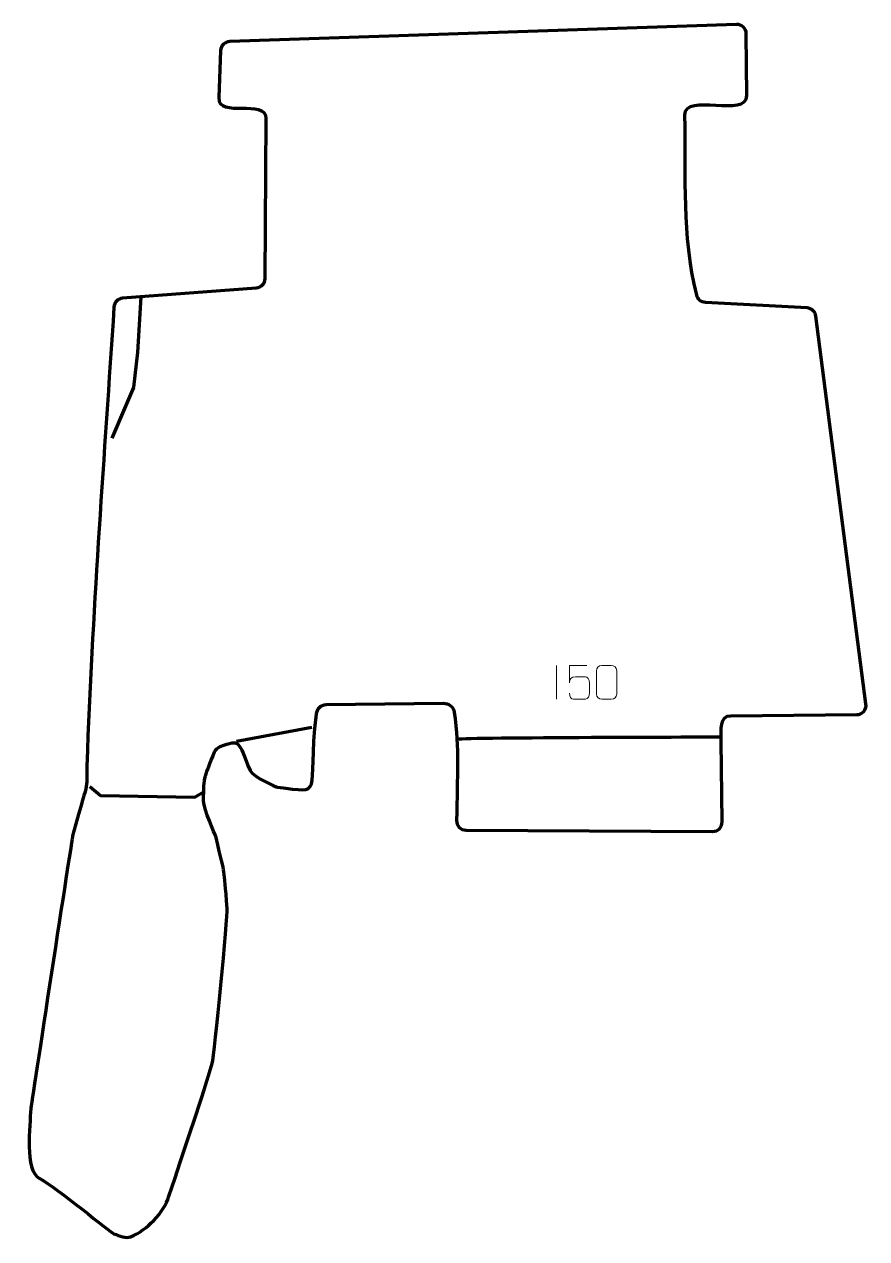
# Model space of a CAD drawing. Header units: millimetres. Extents: x -1920 to -1296, y -32 to 867.
import ezdxf

# ---------------------------------------------------------------- set-up
doc = ezdxf.new("R2010")
doc.units = ezdxf.units.MM
doc.header["$MEASUREMENT"] = 0
doc.layers.add('layer 1', color=7, linetype='Continuous')
doc.layers.add('layer 2', color=7, linetype='Continuous')

msp = doc.modelspace()

# ---------------------------------------------------------------- linework, layer by layer
at = {"layer": 'layer 1', "color": 230, "lineweight": 200}
msp.add_open_spline([(-1768.145, 854.0853), (-1768.145, 854.0853), (-1392.7947, 866.7468), (-1392.7947, 866.7468), (-1392.7947, 866.7468), (-1388.835, 866.8804), (-1385.587, 863.7624), (-1385.5589, 859.8005), (-1385.5589, 859.8005), (-1385.5589, 859.8005), (-1385.2359, 814.2521), (-1385.2359, 814.2521), (-1385.2359, 814.2521), (-1385.1152, 797.2226), (-1431.2996, 816.7741), (-1430.992, 799.6364), (-1430.992, 799.6364), (-1430.1444, 752.4196), (-1433.2655, 711.877), (-1422.2835, 666.2153), (-1422.2835, 666.2153), (-1421.5483, 663.1585), (-1418.9938, 661.0316), (-1415.8544, 660.8623), (-1415.8544, 660.8623), (-1415.8544, 660.8623), (-1340.5227, 656.8004), (-1340.5227, 656.8004), (-1340.5227, 656.8004), (-1337.1196, 656.6169), (-1334.3938, 654.087), (-1333.9573, 650.707), (-1333.9573, 650.707), (-1333.9573, 650.707), (-1296.8735, 363.5386), (-1296.8735, 363.5386), (-1296.8735, 363.5386), (-1296.3328, 359.352), (-1299.5363, 355.6775), (-1303.7575, 355.6423), (-1303.7575, 355.6423), (-1303.7575, 355.6423), (-1396.9338, 354.8652), (-1396.9338, 354.8652), (-1396.9338, 354.8652), (-1405.3284, 354.7952), (-1404.1735, 344.6342), (-1404.0752, 335.9778), (-1404.0752, 335.9778), (-1404.0752, 335.9778), (-1403.4139, 276.1991), (-1403.4139, 276.1991), (-1403.4139, 276.1991), (-1403.3703, 272.2654), (-1406.5172, 269.1005), (-1410.4511, 269.1217), (-1410.4511, 269.1217), (-1410.4511, 269.1217), (-1593.1488, 270.1038), (-1593.1488, 270.1038), (-1593.1488, 270.1038), (-1597.0469, 270.1248), (-1600.145, 273.267), (-1600.1109, 277.165), (-1600.1109, 277.165), (-1599.8123, 311.304), (-1597.9298, 329.543), (-1601.8055, 357.5704), (-1601.8055, 357.5704), (-1602.3691, 361.6461), (-1606.4891, 364.1391), (-1609.7656, 364.102), (-1609.7656, 364.102), (-1609.7656, 364.102), (-1696.8031, 363.1152), (-1696.8031, 363.1152), (-1696.8031, 363.1152), (-1700.6704, 363.0714), (-1703.5913, 359.8431), (-1704.0186, 356.119), (-1704.0186, 356.119), (-1711.0803, 294.5776), (-1697.1513, 297.6961), (-1732.8168, 301.9423), (-1732.8168, 301.9423), (-1733.3101, 302.001), (-1750.9699, 309.4007), (-1753.0038, 314.167), (-1753.0038, 314.167), (-1762.4658, 336.3405), (-1760.0488, 337.6373), (-1775.2746, 331.9766), (-1775.2746, 331.9766), (-1777.2026, 331.2598), (-1778.5872, 329.9037), (-1779.3441, 327.9911), (-1779.3441, 327.9911), (-1786.7277, 309.333), (-1787.51, 311.1415), (-1787.51, 291.641), (-1787.51, 291.641), (-1787.51, 285.2149), (-1779.1141, 268.1925), (-1778.2852, 264.6401), (-1778.2852, 264.6401), (-1770.7622, 232.3986), (-1773.0272, 245.8413), (-1769.9955, 212.0068), (-1769.9955, 212.0068), (-1769.6026, 207.6217), (-1779.3738, 103.1533), (-1781.1327, 97.3411), (-1781.1327, 97.3411), (-1792.074, 61.1856), (-1801.5946, 34.2704), (-1813.2302, -1.002), (-1813.2302, -1.002), (-1817.3838, -13.5936), (-1829.2357, -26.0045), (-1841.706, -31.0707), (-1841.706, -31.0707), (-1845.12, -32.4577), (-1849.5344, -30.303), (-1854.0821, -28.8916), (-1854.0821, -28.8916), (-1855.9266, -28.3192), (-1896.4695, 5.4731), (-1909.1083, 12.1139), (-1909.1083, 12.1139), (-1920.359, 18.0255), (-1915.991, 51.5344), (-1915.5823, 63.6691), (-1915.5823, 63.6691), (-1915.5574, 64.4091), (-1884.8864, 264.7734), (-1884.5621, 265.9707), (-1884.5621, 265.9707), (-1870.5438, 317.7225), (-1875.2234, 290.2735), (-1873.6528, 329.6535), (-1873.6528, 329.6535), (-1869.2431, 440.2148), (-1861.1958, 546.7865), (-1853.9472, 657.4625), (-1853.9472, 657.4625), (-1853.7179, 660.9636), (-1850.9915, 663.7187), (-1847.493, 663.9848), (-1847.493, 663.9848), (-1847.493, 663.9848), (-1748.641, 671.502), (-1748.641, 671.502), (-1748.641, 671.502), (-1744.9981, 671.779), (-1742.1955, 674.7836), (-1742.172, 678.4369), (-1742.172, 678.4369), (-1742.172, 678.4369), (-1741.4095, 797.0141), (-1741.4095, 797.0141), (-1741.4095, 797.0141), (-1741.3106, 812.3787), (-1776.8414, 796.9786), (-1776.2403, 812.6088), (-1776.2403, 812.6088), (-1776.2403, 812.6088), (-1774.9039, 847.3582), (-1774.9039, 847.3582), (-1774.9039, 847.3582), (-1774.7626, 851.0339), (-1771.8213, 853.9613), (-1768.145, 854.0853)], degree=3, knots=[0, 0, 0, 0, 0.02272727, 0.02272727, 0.02272727, 0.02272727, 0.04545455, 0.04545455, 0.04545455, 0.04545455, 0.06818182, 0.06818182, 0.06818182, 0.06818182, 0.09090909, 0.09090909, 0.09090909, 0.09090909, 0.11363636, 0.11363636, 0.11363636, 0.11363636, 0.13636364, 0.13636364, 0.13636364, 0.13636364, 0.15909091, 0.15909091, 0.15909091, 0.15909091, 0.18181818, 0.18181818, 0.18181818, 0.18181818, 0.20454545, 0.20454545, 0.20454545, 0.20454545, 0.22727273, 0.22727273, 0.22727273, 0.22727273, 0.25, 0.25, 0.25, 0.25, 0.27272727, 0.27272727, 0.27272727, 0.27272727, 0.29545455, 0.29545455, 0.29545455, 0.29545455, 0.31818182, 0.31818182, 0.31818182, 0.31818182, 0.34090909, 0.34090909, 0.34090909, 0.34090909, 0.36363636, 0.36363636, 0.36363636, 0.36363636, 0.38636364, 0.38636364, 0.38636364, 0.38636364, 0.40909091, 0.40909091, 0.40909091, 0.40909091, 0.43181818, 0.43181818, 0.43181818, 0.43181818, 0.45454545, 0.45454545, 0.45454545, 0.45454545, 0.47727273, 0.47727273, 0.47727273, 0.47727273, 0.5, 0.5, 0.5, 0.5, 0.52272727, 0.52272727, 0.52272727, 0.52272727, 0.54545455, 0.54545455, 0.54545455, 0.54545455, 0.56818182, 0.56818182, 0.56818182, 0.56818182, 0.59090909, 0.59090909, 0.59090909, 0.59090909, 0.61363636, 0.61363636, 0.61363636, 0.61363636, 0.63636364, 0.63636364, 0.63636364, 0.63636364, 0.65909091, 0.65909091, 0.65909091, 0.65909091, 0.68181818, 0.68181818, 0.68181818, 0.68181818, 0.70454545, 0.70454545, 0.70454545, 0.70454545, 0.72727273, 0.72727273, 0.72727273, 0.72727273, 0.75, 0.75, 0.75, 0.75, 0.77272727, 0.77272727, 0.77272727, 0.77272727, 0.79545455, 0.79545455, 0.79545455, 0.79545455, 0.81818182, 0.81818182, 0.81818182, 0.81818182, 0.84090909, 0.84090909, 0.84090909, 0.84090909, 0.86363636, 0.86363636, 0.86363636, 0.86363636, 0.88636364, 0.88636364, 0.88636364, 0.88636364, 0.90909091, 0.90909091, 0.90909091, 0.90909091, 0.93181818, 0.93181818, 0.93181818, 0.93181818, 0.95454545, 0.95454545, 0.95454545, 0.95454545, 1, 1, 1, 1], dxfattribs=at)
at = {"layer": 'layer 1', "color": 250, "lineweight": 9}
msp.add_open_spline([(-1526.0501, 392.0161), (-1526.0501, 392.0161), (-1526.0501, 367.042), (-1526.0501, 367.042)], degree=3, dxfattribs=at)
for points, knots in [([(-1503.656, 391.9838), (-1503.656, 391.9838), (-1516.5077, 391.9838), (-1516.5077, 391.9838), (-1516.5077, 391.9838), (-1516.5074, 387.7532), (-1516.5074, 383.5223), (-1516.5077, 379.2911), (-1516.5077, 379.2911), (-1516.508, 382.6012), (-1514.877, 383.673), (-1512.065, 383.7335), (-1512.065, 383.7335), (-1509.6254, 383.7338), (-1507.1859, 383.7338), (-1504.7467, 383.7335), (-1504.7467, 383.7335), (-1503.0969, 383.7403), (-1501.622, 381.3598), (-1501.5935, 379.2911), (-1501.5935, 379.2911), (-1501.5938, 376.7038), (-1501.5938, 374.1162), (-1501.5935, 371.5285), (-1501.5935, 371.5285), (-1501.5473, 369.5691), (-1503.0467, 367.1328), (-1504.6726, 367.0743), (-1504.6726, 367.0743), (-1506.6291, 367.0746), (-1511.5241, 367.0746), (-1513.4811, 367.0743), (-1513.4811, 367.0743), (-1515.3266, 367.0655), (-1516.4337, 369.0303), (-1516.4545, 371.5814)], [0, 0, 0, 0, 0.1, 0.1, 0.1, 0.1, 0.2, 0.2, 0.2, 0.2, 0.3, 0.3, 0.3, 0.3, 0.4, 0.4, 0.4, 0.4, 0.5, 0.5, 0.5, 0.5, 0.6, 0.6, 0.6, 0.6, 0.7, 0.7, 0.7, 0.7, 0.8, 0.8, 0.8, 0.8, 1, 1, 1, 1]), ([(-1492.6308, 392.0283), (-1490.2647, 392.0283), (-1487.8982, 392.0283), (-1485.5317, 392.0283), (-1485.5317, 392.0283), (-1483.5512, 392.0639), (-1481.5252, 390.5696), (-1481.4981, 388.1275), (-1481.4981, 388.1275), (-1481.4985, 382.3701), (-1481.4985, 376.6123), (-1481.4981, 370.8541), (-1481.4981, 370.8541), (-1481.6402, 368.5265), (-1483.3466, 367.0442), (-1485.5317, 367.0334), (-1485.5317, 367.0334), (-1487.9041, 367.0338), (-1490.2765, 367.0338), (-1492.6485, 367.0334), (-1492.6485, 367.0334), (-1494.607, 366.9278), (-1496.6134, 368.8157), (-1496.602, 370.8367), (-1496.602, 370.8367), (-1496.6016, 376.6173), (-1496.6016, 382.3976), (-1496.602, 388.1774), (-1496.602, 388.1774), (-1496.5977, 390.3194), (-1494.8206, 392.0419), (-1492.6308, 392.0283)], [0, 0, 0, 0, 0.11111111, 0.11111111, 0.11111111, 0.11111111, 0.22222222, 0.22222222, 0.22222222, 0.22222222, 0.33333333, 0.33333333, 0.33333333, 0.33333333, 0.44444444, 0.44444444, 0.44444444, 0.44444444, 0.55555556, 0.55555556, 0.55555556, 0.55555556, 0.66666667, 0.66666667, 0.66666667, 0.66666667, 0.77777778, 0.77777778, 0.77777778, 0.77777778, 1, 1, 1, 1])]:
    msp.add_open_spline(points, degree=3, knots=knots, dxfattribs=at)
at = {"layer": 'layer 2', "color": 142, "lineweight": 200}
for points, knots in [([(-1834.059, 665.0064), (-1834.059, 665.0064), (-1836.462, 623.8338), (-1836.462, 623.8338), (-1836.462, 623.8338), (-1836.462, 623.8338), (-1839.4253, 598.0104), (-1839.4253, 598.0104), (-1839.4253, 598.0104), (-1839.4253, 598.0104), (-1846.1987, 582.3471), (-1846.1987, 582.3471), (-1846.1987, 582.3471), (-1846.1987, 582.3471), (-1855.512, 560.3338), (-1855.512, 560.3338)], [0, 0, 0, 0, 0.2, 0.2, 0.2, 0.2, 0.4, 0.4, 0.4, 0.4, 0.6, 0.6, 0.6, 0.6, 1, 1, 1, 1]), ([(-1871.8366, 302.5497), (-1871.8366, 302.5497), (-1863.7933, 295.7763), (-1863.7933, 295.7763), (-1863.7933, 295.7763), (-1863.7933, 295.7763), (-1793.9431, 294.5063), (-1793.9431, 294.5063), (-1793.9431, 294.5063), (-1793.9431, 294.5063), (-1787.4523, 298.5062), (-1787.4523, 298.5062)], [0, 0, 0, 0, 0.25, 0.25, 0.25, 0.25, 0.5, 0.5, 0.5, 0.5, 1, 1, 1, 1])]:
    msp.add_open_spline(points, degree=3, knots=knots, dxfattribs=at)
for points in [[(-1763.225, 335.9269), (-1763.225, 335.9269), (-1707.3449, 346.2986), (-1707.3449, 346.2986)], [(-1598.5209, 337.5935), (-1595.7693, 338.8635), (-1404.1384, 339.1609), (-1404.1384, 339.1609)]]:
    msp.add_open_spline(points, degree=3, dxfattribs=at)

doc.saveas('drawing.dxf')
